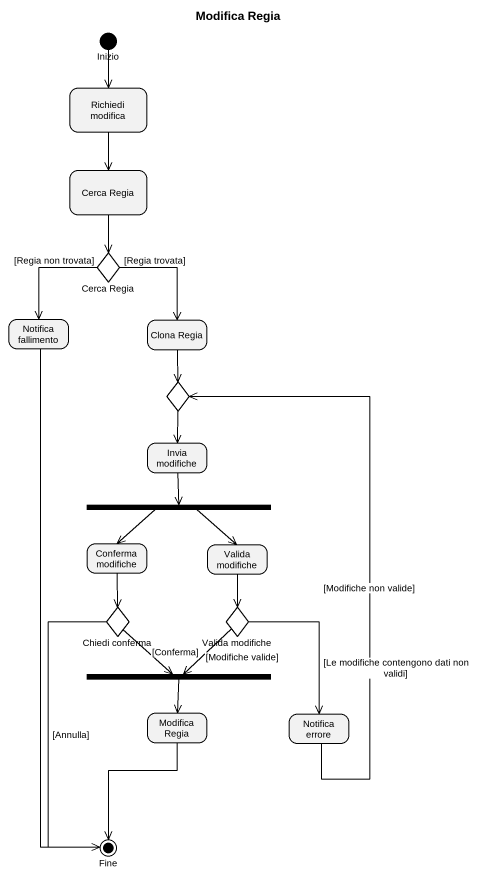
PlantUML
@startuml
title Modifica Regia
hide empty description
state Inizio <<start>>
state "Richiedi modifica" as Richiedi_modifica
state "Cerca Regia" as Cerca_Regia
state "Cerca Regia" as Cerca_Regia_2 <<choice>>
state "Notifica fallimento" as Notifica_fallimento
state "Clona Regia" as Clona_Regia
state choice1 <<choice>>
state "Invia modifiche" as Invia_modifiche
state fork1 <<fork>>
state "Conferma modifiche" as Conferma_modifiche
state "Valida modifiche" as Valida_modifiche
state "Chiedi conferma" as Chiedi_conferma <<choice>>
state "Valida modifiche" as Valida_modifiche_2 <<choice>>
state fork2 <<join>>
state "Modifica Regia" as Modifica_Regia
state "Notifica errore" as Notifica_errore
state Fine <<end>>
Inizio --> Richiedi_modifica
Richiedi_modifica --> Cerca_Regia
Cerca_Regia --> Cerca_Regia_2
Cerca_Regia_2 --> Notifica_fallimento : [Regia non trovata]
Cerca_Regia_2 --> Clona_Regia : [Regia trovata]
Notifica_fallimento --> Fine
Clona_Regia --> choice1
choice1 --> Invia_modifiche
Invia_modifiche --> fork1
fork1 --> Conferma_modifiche
fork1 --> Valida_modifiche
Conferma_modifiche --> Chiedi_conferma
Valida_modifiche --> Valida_modifiche_2
Chiedi_conferma --> fork2 : [Conferma]
Chiedi_conferma --> Fine : [Annulla]
Valida_modifiche_2 --> fork2 : [Modifiche valide]
Valida_modifiche_2 --> Notifica_errore : [Le modifiche contengono dati non validi]
fork2 --> Modifica_Regia
Modifica_Regia --> Fine
Notifica_errore -up-> choice1 : [Modifiche non valide]
@enduml
